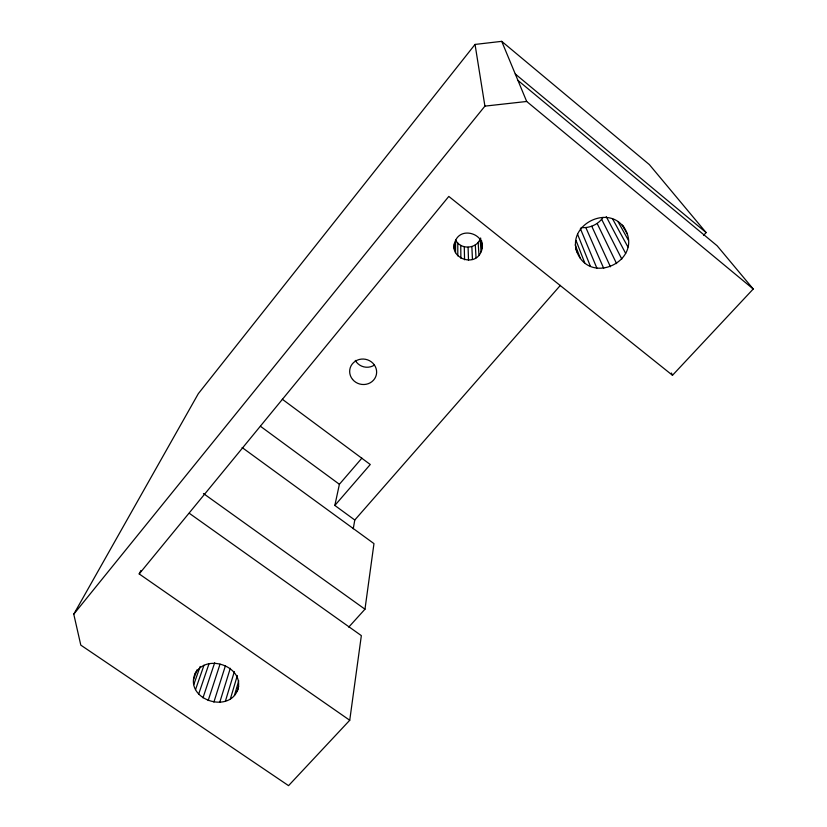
<?xml version="1.0" encoding="UTF-8"?>
<svg xmlns="http://www.w3.org/2000/svg" width="827" height="827" viewBox="0 0 827 827"><rect width="100%" height="100%" fill="white"/><g stroke="black" fill="none" stroke-linecap="round" stroke-linejoin="round"><path stroke-width="1.24" d="M455.543 252.648L455.625 239.975C460.319 249.847 476.052 249.258 480.136 239.168L481.076 251.821C474.688 268.103 447.779 257.517 455.201 241.277C461.528 224.841 488.664 235.519 481.076 251.821M454.302 248.958L454.354 243.944M575.799 248.658C587.439 288.954 647.293 259.792 622.927 225.719M703.539 235.437L706.124 232.583L649.36 164.604L501.72 41.35L475.039 44.431L198.304 393.693L73.768 614.192L80.798 645.122L288.551 785.65L349.738 720.255L361.347 635.622L189.29 513.278M348.736 627.135L364.976 609.199L373.969 543.618L242.125 447.541M353.243 528.773L354.783 520.018L560.375 285.356M354.783 520.018L334.842 505.452L339.39 484.281L361.885 458.158M238.662 686.245C232.987 715.955 182.012 699.942 195.72 672.165M237.225 691.196C246.787 666.913 205.292 651.769 194.862 674.605M234.423 695.486L238.734 680.766M230.382 698.908L237.328 675.535M225.378 701.244L234.341 671.648M219.755 702.33L230.299 668.278M213.883 702.102L225.461 665.632M208.166 700.572L220.023 664.164M202.977 697.843L214.679 662.758M198.666 694.091L209.086 663.523M195.534 689.584L203.98 665.239M193.787 684.601L200.175 666.438M193.559 679.494L196.971 669.86M349.738 720.255L139.194 573.928L140.9 570.496M581.081 227.518C589.475 228.438 598.376 224.489 603.048 217.398M73.768 614.192L484.911 106.125L526.685 101.473L753.232 289.005L672.496 375.293L448.803 196.423L139.194 573.928M334.842 505.452L370.269 464.505L282.307 399.245M203.432 493.523L364.976 609.199M260.453 426.287L339.39 484.281M515.273 73.985L706.124 232.583M517.929 80.384L717.154 245.795L753.232 289.005M624.168 227.901C608.176 203.804 566.733 225.182 577.122 252.183M622.111 224.892L627.176 233.824M617.955 221.564L628.468 240.347M612.569 218.855L627.951 247.035M606.243 216.612L625.667 253.424M601.694 219.413L621.801 259.089M671.39 373.008L672.496 375.293M597.156 223.455L616.601 263.637M591.76 226.257L610.44 266.79M585.867 227.632L603.71 268.33M580.368 228.645L596.877 268.144M501.72 41.35L526.685 101.473M577.525 234.155L590.406 266.273M576.026 240.44L584.71 262.821M575.178 244.854L580.182 258.014M475.039 44.431L484.911 106.125M481.531 240.543L482.12 248.048M480.621 237.99L480.807 240.44M478.14 242.383L478.998 255.161M475.298 244.926L476.042 257.797M471.855 246.591L472.455 259.523M468.082 247.242L468.516 260.205M464.278 246.828L464.557 259.771M460.753 245.402L460.887 258.282M457.786 243.045L457.796 255.843M374.331 365.12A12.994 12.271 12.2 0 1 355.31 360.417M352.571 379.428A13.521 12.705 12 0 0 375.685 376.781A13.521 12.705 12 0 0 361.192 359.125A13.521 12.705 12 0 0 352.571 379.428"/></g></svg>
